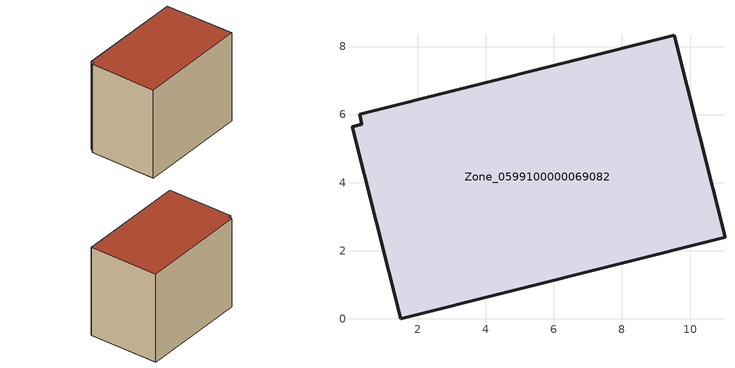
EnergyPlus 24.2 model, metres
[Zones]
Zone_0599100000069082
 floor ground (C_G): 0.07,5.64 0.34,5.72 0.29,6.01 9.54,8.33 11.03,2.39 1.49,0 z0
 wall outside (C_F): 11.03,2.39 9.54,8.33 0.29,6.01 0.34,5.72 0.07,5.64 1.49,0 11.03,2.39 z0:7.98
 roof outside (C_R): 0.34,5.72 0.07,5.64 1.49,0 11.03,2.39 9.54,8.33 0.29,6.01 z7.98
[BUILDING]
Pand.0599100000069082: North Axis=0; Terrain=City; Loads Convergence Tolerance Value=0.04; Temperature Convergence Tolerance Value=0.4; Solar Distribution=FullExterior; Maximum Number of Warmup Days=25; Minimum Number of Warmup Days=1
[Site:Location]
Rotterdam.The.Hague.AP_ZH_NLD Design_Conditions: Latitude=51.96; Longitude=4.45; Time Zone=1; Elevation=-4.5
[SITE:GROUNDTEMPERATURE:BUILDINGSURFACE]
18, 18, 18, 18, 18, 18, 18, 18, 18, 18, 18, 18
[MATERIAL] Thermal Absorptance=0.9; Solar Absorptance=0.7; Visible Absorptance=0.7
Name | Roughness | Thickness | Conductivity | Density | Specific Heat
G.TI.1965-1974 | MediumSmooth | 0.15 | 0.882353 | 540 | 1210
F.TI.1965-1974 | Rough | 0.3 | 0.697674 | 1920 | 840
R.TI.1965-1974 | MediumRough | 0.2 | 0.232558 | 1500 | 1000
[CONSTRUCTION]
C_G: G.TI.1965-1974
C_F: F.TI.1965-1974
C_R: R.TI.1965-1974
[ZONE]
Zone_0599100000069082: Type=1; Multiplier=1; Ceiling Height=Autocalculate; Volume=Autocalculate; Floor Area=autocalculate; Part of Total Floor Area=Yes
[ZONEINFILTRATION:DESIGNFLOWRATE]
Infil_Zone_0599100000069082: Zone or ZoneList or Space or SpaceList=Zone_0599100000069082; Schedule=AlwaysOn; Design Flow Rate Calculation Method=Flow/Area; Flow Rate per Floor Area=0.003; Constant Term Coefficient=1; Temperature Term Coefficient=0; Velocity Term Coefficient=0; Velocity Squared Term Coefficient=0
[HVACTEMPLATE:ZONE:IDEALLOADSAIRSYSTEM]
Zone_0599100000069082: Maximum Heating Supply Air Temperature=50; Minimum Cooling Supply Air Temperature=13; Maximum Heating Supply Air Humidity Ratio=0.0156; Minimum Cooling Supply Air Humidity Ratio=0.0077; Heating Limit=NoLimit; Cooling Limit=NoLimit; Dehumidification Control Type=ConstantSensibleHeatRatio; Cooling Sensible Heat Ratio=0.7; Dehumidification Setpoint=60; Humidification Control Type=None; Humidification Setpoint=30; Outdoor Air Method=None; Outdoor Air Flow Rate per Person=0.00944; Outdoor Air Flow Rate per Zone Floor Area=0; Outdoor Air Flow Rate per Zone=0; Demand Controlled Ventilation Type=None; Outdoor Air Economizer Type=NoEconomizer; Heat Recovery Type=None; Sensible Heat Recovery Effectiveness=0.7; Latent Heat Recovery Effectiveness=0.65
[ZONECONTROL:THERMOSTAT]
ThermostatControl_Zone_0599100000069082: Zone or ZoneList=Zone_0599100000069082; Control Type Schedule=DualSetpointControlType; Control 1=Thermostat_Zone_0599100000069082; Temperature Difference Between Cutout And Setpoint=0
[THERMOSTATSETPOINT:DUALSETPOINT]
Thermostat_Zone_0599100000069082: Heating Setpoint Temperature Schedule=HeatingSetpoint_Zone_0599100000069082; Cooling Setpoint Temperature Schedule=CoolingSetpoint_Zone_0599100000069082
[SCHEDULE:COMPACT]
HeatingSetpoint_Zone_0599100000069082: Through: 12/31, For: AllDays, Until: 24:00, 21
CoolingSetpoint_Zone_0599100000069082: Through: 12/31, For: AllDays, Until: 24:00, 24
DualSetpointControlType: Through: 12/31, For: AllDays, Until: 24:00, 4
AlwaysOn: Through: 12/31, For: AllDays, Until: 24:00, 1
